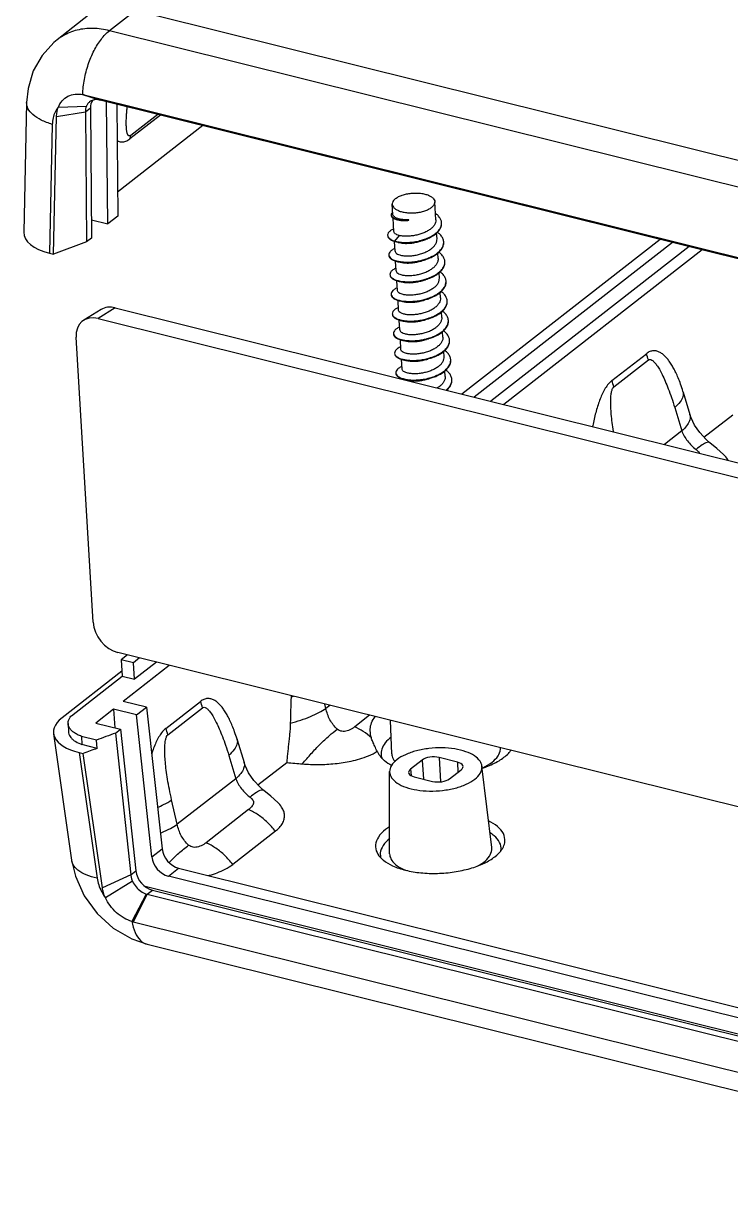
# Model space of a CAD drawing. Header units: millimetres. Extents: x 3537 to 3861, y 1181 to 1410.
# Drawn here: x 3668.96 to 3691.86, y 1181.3 to 1219.46 of the extents above; entities that cross this region are included whole.
import ezdxf

# ---------------------------------------------------------------- set-up
doc = ezdxf.new("R2010")
doc.units = ezdxf.units.MM
for name, color, linetype in [('02___PRT_ALL_AXES', 7, 'Continuous'), ('06___PRT_ALL_SURFS', 7, 'Continuous'), ('3_ALL_AXES', 7, 'Continuous')]:
    doc.layers.add(name, color=color, linetype=linetype)

# ---------------------------------------------------------------- blocks, each defined once
blk = doc.blocks.new('A$C490E14D8')
at = {"color": 7, "linetype": 'Continuous'}
for p, q in [((6.731, 64.978), (4.632, 63.341)), ((3.499, 64.172), (1.806, 62.851)), ((6.953, 64.212), (60.94, 50.782)), ((60.445, 49.457), (4.632, 63.341)), ((3.181, 59.894), (4.067, 59.605)), ((3.254, 59.878), (58.92, 46.03)), ((3.254, 59.878), (4.119, 59.593)), ((0.154, 59.456), (0, 52.456)), ((1.868, 59.21), (3.383, 59.268)), ((3.327, 58.965), (3.602, 59.179)), ((3.602, 59.179), (3.662, 52.142)), ((59.326, 45.86), (4.119, 59.593)), ((4.541, 52.914), (4.471, 59.506)), ((5.028, 59.367), (5.077, 53.331)), ((1.607, 51.277), (1.77, 58.701)), ((1.77, 58.701), (3.327, 58.965)), ((3.327, 58.965), (3.395, 51.933)), ((7.379, 58.782), (5.736, 57.502)), ((1.541, 58.279), (1.389, 51.331)), ((9.667, 58.213), (5.066, 54.625)), ((3.654, 53.135), (4.541, 52.914)), ((5.077, 53.331), (4.541, 52.914)), ((20.804, 53.104), (20.803, 53.131)), ((20.279, 52.281), (20.031, 51.981)), ((3.395, 51.933), (1.607, 51.277)), ((3.662, 52.142), (3.395, 51.933)), ((20.031, 51.981), (20.032, 51.955)), ((20.032, 51.955), (20.207, 51.913)), ((34.374, 52.067), (23.664, 43.716)), ((35.03, 51.903), (24.321, 43.553)), ((35.938, 51.678), (25.228, 43.327)), ((1.389, 51.331), (1.607, 51.277)), ((36.635, 51.504), (25.925, 43.154)), ((4.943, 48.373), (4.012, 47.797)), ((4.943, 48.373), (62.725, 33.999)), ((4.173, 48.281), (3.242, 47.705)), ((4.012, 47.797), (61.935, 33.388)), ((3.743, 31.398), (2.828, 46.787)), ((31.759, 44.446), (33.624, 45.9)), ((35.614, 43.824), (35.602, 43.862)), ((35.981, 42.607), (35.981, 42.607)), ((36.733, 41.389), (38.287, 42.6)), ((37.046, 41.092), (37.046, 41.092)), ((63.009, 15.35), (5.085, 29.759)), ((5.599, 29.631), (5.269, 29.373)), ((5.925, 29.21), (5.269, 29.373)), ((5.269, 29.373), (5.309, 28.487)), ((6.255, 29.468), (5.925, 29.21)), ((7.86, 29.069), (5.366, 27.124)), ((5.98, 28.32), (5.925, 29.21)), ((7.162, 29.242), (5.98, 28.32)), ((2.572, 26.353), (5.309, 28.487)), ((5.309, 28.487), (5.98, 28.32)), ((6.632, 26.809), (5.366, 27.124)), ((6.097, 26.392), (6.632, 26.809)), ((6.632, 26.809), (7.472, 19.162)), ((7.675, 25.668), (9.54, 27.122)), ((4.85, 26.702), (3.887, 25.951)), ((6.097, 26.392), (4.85, 26.702)), ((4.85, 26.702), (4.91, 25.696)), ((6.917, 18.729), (6.097, 26.392)), ((19.875, 24.296), (19.803, 26.098)), ((2.395, 25.926), (2.417, 25.483)), ((3.887, 25.951), (5.218, 25.62)), ((4.951, 25.411), (5.218, 25.62)), ((5.218, 25.62), (6.054, 17.97)), ((1.611, 25.379), (2.587, 18.548)), ((3.93, 25.035), (3.12, 25.236)), ((3.12, 25.236), (3.144, 24.792)), ((3.969, 24.587), (3.93, 25.035)), ((4.951, 25.411), (5.778, 17.755)), ((11.53, 25.046), (11.519, 25.084)), ((2.993, 24.362), (3.211, 24.308)), ((3.969, 24.587), (3.144, 24.792)), ((4.246, 17.064), (3.211, 24.308)), ((19.095, 24.429), (19.181, 24.259)), ((11.897, 23.829), (11.897, 23.829)), ((12.649, 22.611), (14.203, 23.822)), ((21.513, 23.955), (20.887, 23.466)), ((21.513, 23.955), (21.58, 22.928)), ((23.417, 23.847), (22.429, 24.093)), ((22.429, 24.093), (22.514, 22.783)), ((23.417, 23.847), (23.435, 23.285)), ((25.271, 19.226), (24.747, 23.628)), ((19.759, 18.898), (19.757, 23.332)), ((20.887, 23.466), (20.917, 23.119)), ((21.091, 23.049), (22.079, 22.804)), ((22.994, 22.942), (23.621, 23.43)), ((12.962, 22.314), (12.962, 22.314)), ((13.587, 20.115), (11.287, 18.321)), ((6.917, 18.729), (7.472, 19.162)), ((5.778, 17.755), (6.054, 17.97)), ((7.808, 17.681), (8.365, 18.116)), ((8.365, 18.116), (62.854, 4.561)), ((5.778, 17.755), (4.246, 17.064)), ((5.876, 17.409), (4.407, 16.524)), ((62.879, 3.982), (7.808, 17.681)), ((6.618, 16.722), (5.837, 15.244)), ((6.67, 16.708), (5.91, 15.224)), ((62.916, 3.1), (6.556, 17.121)), ((6.67, 16.708), (6.947, 16.923)), ((6.67, 16.708), (62.27, 2.876)), ((6.947, 16.923), (62.546, 3.092)), ((5.91, 15.224), (61.576, 1.376)), ((6.67, 14.007), (62.482, 0.123))]:
    blk.add_line(p, q, dxfattribs=at)
for points in [[(1.807, 62.853), (1.619, 62.696), (0.987, 62.001), (0.516, 61.167), (0.233, 60.226), (0.154, 59.456)], [(2.587, 18.547), (2.786, 17.693), (3.262, 16.632), (3.959, 15.674), (4.833, 14.88), (5.832, 14.297), (6.669, 14.007)]]:
    blk.add_lwpolyline(points, dxfattribs=at)
for centre, radius, start, end in [((2.907, 58.483), 1.437, 76.03029, 79.02023), ((3.952, 59.027), 0.617, 153.06832, 157.03144), ((3.908, 58.745), 0.874, 76.02604, 79.54067), ((3.63, 58.089), 2.187, 344.41689, 349.32047), ((20.151, 53.55), 0.367, 231.2094, 235.6834), ((20.453, 54.34), 1.218, 257.01467, 258.26555), ((20.463, 54.388), 1.268, 258.26335, 259.13761), ((22.096, 52.943), 0.467, 0.28433, 3.4603), ((20.419, 53.231), 1.333, 252.6433, 253.13127), ((20.422, 53.272), 1.349, 253.12997, 253.44107), ((20.551, 53.856), 1.947, 259.99582, 261.07772), ((20.665, 54.889), 2.978, 284.68827, 287.12386), ((22.168, 51.909), 0.511, 0.45281, 3.42303), ((20.725, 53.923), 3.075, 284.47455, 286.89541), ((20.632, 52.886), 2.04, 260.007, 263.1063), ((20.663, 53.127), 2.283, 263.06047, 263.99788), ((22.25, 50.848), 0.492, 359.03724, 3.51737), ((19.963, 50.182), 0.185, 183.87849, 191.78535), ((20.702, 51.865), 2.081, 259.98426, 264.16009), ((20.792, 52.848), 3.061, 284.45614, 286.94383), ((20.814, 52.775), 2.985, 286.95213, 287.48991), ((22.314, 49.789), 0.491, 0.32721, 3.36318), ((20.739, 50.647), 1.922, 259.54723, 259.91264), ((20.767, 50.817), 2.094, 259.96963, 264.11177), ((20.857, 51.782), 3.055, 284.43437, 286.93011), ((22.359, 48.727), 0.509, 0.34741, 3.30844), ((20.894, 50.819), 3.157, 284.49184, 284.61051), ((20.918, 50.728), 3.062, 284.5992, 286.90896), ((20.832, 49.767), 2.105, 260.06428, 264.08399), ((22.421, 47.665), 0.51, 0.45783, 3.43203), ((20.885, 48.646), 2.045, 260.00619, 263.21759), ((20.916, 48.889), 2.29, 263.16826, 263.99693), ((20.971, 49.703), 3.1, 284.48011, 286.07714), ((20.991, 49.635), 3.03, 286.07826, 286.90166), ((22.504, 46.604), 0.491, 359.36287, 3.51511), ((20.214, 45.938), 0.184, 183.81904, 191.77879), ((30.313, 44.644), 3.542, 14.96901, 20.7939), ((20.955, 47.621), 2.081, 259.98167, 264.15787), ((21.045, 48.603), 3.06, 284.45466, 286.94345), ((21.067, 48.527), 2.981, 286.95172, 287.58598), ((22.565, 45.544), 0.492, 0.32187, 3.35148), ((21.109, 47.538), 3.055, 284.43326, 286.92882), ((20.993, 46.41), 1.929, 259.66773, 259.91426), ((21.02, 46.575), 2.096, 259.97064, 264.10831), ((22.193, 43.032), 1.137, 49.98735, 54.25746), ((22.611, 44.483), 0.51, 0.35412, 3.31294), ((28.452, 43.19), 3.536, 14.95706, 20.79257), ((70.578, 24.903), 56.193, 177.49342, 178.93962), ((31.671, 26.597), 17.249, 177.22957, 177.46291), ((11.754, 36.107), 9.149, 287.06776, 287.85811), ((6.23, 25.866), 3.542, 14.96901, 20.7939), ((4.368, 24.412), 3.536, 14.95706, 20.79257), ((121.809, -293.073), 339.246, 110.14903, 110.33285), ((119.112, -288.824), 333.893, 110.17263, 110.3112), ((20.529, 25.194), 1.646, 225.40494, 228.94911), ((20.592, 25.265), 1.741, 228.93012, 230.23533), ((23.26, 26.788), 3.589, 294.69747, 295.06596), ((22.988, 28.791), 5.568, 288.7688, 290.95107), ((23.274, 26.759), 3.556, 295.06607, 295.36652), ((22.925, 28.973), 5.76, 288.60263, 288.77992), ((25.099, 19.172), 0.679, 351.64251, 355.19183), ((20.557, 19.954), 1.808, 229.90969, 231.1455), ((23.071, 22.148), 4.167, 295.36606, 295.70705), ((6.894, 17.606), 0.926, 252.62361, 256.00068), ((6.358, 17.023), 1.854, 253.66417, 256.01604)]:
    blk.add_arc(centre, radius, start, end, dxfattribs=at)
for centre, major_axis, ratio, start_param, end_param in [((4.447, 58.923), (-0.613, 0.79), 0.735268, 0.251449, 0.766868), ((3.004, 52.583), (3.003, 0.18), 0.462882, 3.103357, 4.117006), ((5.026, 47.044), (-0.925, 1.186), 0.732455, -0.751876, -0.07967), ((4.094, 46.468), (-0.925, 1.186), 0.732455, -0.751876, 0.816181), ((5.009, 31.086), (-0.922, 1.183), 0.73647, 0.819514, 2.387571), ((22.074, 23.815), (0.663, 0.039), 0.46419, 0.977817, 2.548308), ((23.061, 23.57), (0.664, 0.04), 0.463928, 5.690029, 7.26052), ((21.447, 23.327), (0.664, 0.04), 0.463928, 2.548436, 4.118928), ((22.434, 23.081), (0.663, 0.039), 0.46419, -2.163776, -0.593284), ((8.311, 18.999), (-0.617, 0.787), 0.733242, 0.868149, 2.386585), ((7.756, 18.566), (-0.613, 0.79), 0.735268, 0.871588, 2.390024), ((6.893, 17.807), (-0.616, 0.787), 0.733649, 0.868832, 2.387268)]:
    blk.add_ellipse(centre, major_axis=major_axis, ratio=ratio, start_param=start_param, end_param=end_param, dxfattribs=at)
for points, start_tangent, end_tangent in [([(4.632, 63.341), (3.73, 63.462), (2.88, 63.369), (2.121, 63.064), (1.807, 62.852)], (-0.970448, 0.24131), (-0.788955, -0.614451)), ([(3.181, 59.894), (3.274, 60.708), (3.487, 61.52), (3.801, 62.267), (4.194, 62.89), (4.632, 63.341)], (0.039233, 0.99923), (0.788621, 0.61488)), ([(1.868, 59.21), (2.075, 59.552), (2.388, 59.796), (2.772, 59.912), (3.181, 59.894)], (0.367377, 0.930072), (0.981747, -0.190194)), ([(1.541, 58.279), (0.942, 58.516), (0.494, 58.812), (0.225, 59.147), (0.154, 59.456)], (-0.95664, 0.291272), (0.013626, 0.999907)), ([(1.868, 59.21), (1.694, 58.944), (1.584, 58.628), (1.541, 58.279)], (-0.648757, -0.760996), (-0.022112, -0.999756)), ([(1.77, 58.701), (1.797, 58.957), (1.868, 59.21)], (0.021927, 0.99976), (0.367377, 0.930072)), ([(3.383, 59.268), (3.341, 59.127), (3.327, 58.965)], (-0.390289, -0.920693), (0.009638, -0.999954)), ([(3.557, 59.498), (3.492, 59.438), (3.401, 59.307)], (-0.788809, -0.614638), (-0.453004, -0.891508)), ([(3.846, 59.613), (3.649, 59.556), (3.557, 59.498)], (-0.993126, -0.117052), (-0.788809, -0.614638)), ([(4.067, 59.605), (3.846, 59.613)], (-0.983477, 0.181031), (-0.993126, -0.117052)), ([(5.043, 57.403), (5.103, 57.375), (5.204, 57.343), (5.305, 57.332), (5.407, 57.341), (5.515, 57.372), (5.625, 57.426), (5.736, 57.502)], (0.880386, -0.474258), (0.788619, 0.614883)), ([(19.925, 53.548), (19.89, 53.511), (19.847, 53.425), (19.845, 53.391)], (-0.739662, -0.672979), (0.06688, -0.997761)), ([(22.563, 52.971), (22.529, 53.123), (22.439, 53.278), (22.298, 53.42), (22.24, 53.463)], (-0.060301, 0.99818), (-0.818003, 0.575214)), ([(19.845, 53.391), (19.857, 53.342)], (0.06688, -0.997761), (0.397248, -0.917711)), ([(19.846, 53.365), (19.858, 53.315), (19.92, 53.239), (19.945, 53.22)], (0.066882, -0.997761), (0.825532, -0.564355)), ([(19.857, 53.342), (19.919, 53.265), (19.921, 53.264)], (0.397248, -0.917711), (0.779012, -0.627009)), ([(20.803, 53.131), (20.578, 53.13), (20.374, 53.151), (20.2, 53.193), (20.066, 53.252), (19.977, 53.323), (19.937, 53.404), (19.936, 53.42)], (-0.998557, -0.053708), (-0.04726, 0.998883)), ([(19.944, 53.247), (20.028, 53.201), (20.179, 53.153)], (0.825532, -0.564355), (0.974409, -0.224781)), ([(19.945, 53.22), (20.03, 53.175), (20.181, 53.127), (20.201, 53.122)], (0.825532, -0.564355), (0.978153, -0.207887)), ([(20.201, 53.122), (20.366, 53.097), (20.577, 53.089), (20.804, 53.104)], (0.978153, -0.207887), (0.993635, 0.112649)), ([(20.224, 53.144), (20.365, 53.124), (20.576, 53.116), (20.803, 53.131)], (0.982074, -0.188494), (0.993635, 0.112649)), ([(21.542, 52.043), (21.65, 52.079), (21.911, 52.187), (22.138, 52.317), (22.323, 52.464), (22.459, 52.623), (22.54, 52.79), (22.564, 52.946)], (0.955613, 0.294625), (-0.00504, 0.999987)), ([(21.549, 52.019), (21.652, 52.053), (21.912, 52.161), (22.139, 52.291), (22.325, 52.438), (22.46, 52.597), (22.541, 52.764), (22.565, 52.932), (22.564, 52.945)], (0.955001, 0.296602), (-0.060301, 0.99818)), ([(22.257, 53.131), (22.257, 53.122), (22.24, 52.989), (22.182, 52.859), (22.084, 52.733)], (0.060102, -0.998192), (-0.692757, -0.721171)), ([(19.981, 52.641), (19.848, 52.57), (19.723, 52.467), (19.659, 52.358), (19.652, 52.292)], (-0.912384, -0.409335), (0.053537, -0.998566)), ([(19.652, 52.292), (19.66, 52.248)], (0.053537, -0.998566), (0.280766, -0.959776)), ([(19.654, 52.266), (19.661, 52.222), (19.726, 52.119), (19.851, 52.028), (20.021, 51.958)], (0.053537, -0.998566), (0.954458, -0.298346)), ([(19.66, 52.248), (19.724, 52.145), (19.85, 52.055), (20.031, 51.981)], (0.280766, -0.959776), (0.956964, -0.290207)), ([(20.279, 52.281), (20.153, 52.323), (20.061, 52.377), (20.006, 52.439), (19.991, 52.492)], (-0.969607, 0.244666), (-0.070289, 0.997527)), ([(22.084, 52.733), (21.94, 52.61), (21.762, 52.499), (21.558, 52.406), (21.335, 52.332), (21.103, 52.279), (20.873, 52.248), (20.651, 52.239), (20.451, 52.251), (20.279, 52.281)], (-0.692757, -0.721171), (-0.969607, 0.244666)), ([(22.678, 51.94), (22.663, 52.034), (22.587, 52.206), (22.45, 52.365), (22.338, 52.454)], (-0.059691, 0.998217), (-0.819653, 0.572861)), ([(20.045, 51.58), (20.042, 51.579), (19.874, 51.484), (19.764, 51.378), (19.717, 51.268), (19.715, 51.231)], (-0.912513, -0.409047), (0.068349, -0.997661)), ([(20.038, 51.979), (20.213, 51.939)], (0.958526, -0.285006), (0.984774, -0.17384)), ([(20.054, 51.43), (20.055, 51.418), (20.093, 51.345), (20.179, 51.28), (20.31, 51.229), (20.48, 51.194), (20.68, 51.179), (20.903, 51.186), (21.138, 51.216), (21.376, 51.27), (21.605, 51.346), (21.816, 51.443), (21.999, 51.558), (22.146, 51.688)], (0.043804, -0.99904), (0.682272, 0.731099)), ([(20.207, 51.913), (20.251, 51.906), (20.505, 51.881), (20.784, 51.883), (21.076, 51.912), (21.369, 51.969), (21.549, 52.019)], (0.984071, -0.177777), (0.955001, 0.296602)), ([(20.249, 51.932), (20.503, 51.908), (20.782, 51.909), (21.074, 51.938), (21.368, 51.995), (21.42, 52.009)], (0.987881, -0.155214), (0.96727, 0.253748)), ([(20.358, 51.885), (20.474, 51.867), (20.674, 51.857), (20.895, 51.868), (21.125, 51.901), (21.357, 51.958), (21.429, 51.98)], (0.980846, -0.194784), (0.949588, 0.3135)), ([(21.619, 50.981), (21.861, 51.066), (22.121, 51.191), (22.341, 51.338), (22.511, 51.501), (22.625, 51.676), (22.676, 51.855), (22.679, 51.913)], (0.956793, 0.29077), (-0.007882, 0.999969)), ([(21.627, 50.956), (21.863, 51.04), (22.122, 51.165), (22.342, 51.311), (22.513, 51.474), (22.626, 51.649), (22.678, 51.829), (22.68, 51.913)], (0.956086, 0.293086), (-0.059691, 0.998217)), ([(22.146, 51.688), (22.25, 51.828), (22.308, 51.975), (22.318, 52.098)], (0.682272, 0.731099), (-0.057961, 0.998319)), ([(19.715, 51.231), (19.733, 51.16)], (0.068349, -0.997661), (0.409059, -0.912508)), ([(19.717, 51.205), (19.735, 51.134), (19.815, 51.033), (19.955, 50.946), (20.149, 50.879), (20.273, 50.852)], (0.068349, -0.997661), (0.984072, -0.17777)), ([(19.733, 51.16), (19.814, 51.06), (19.954, 50.973), (20.148, 50.905), (20.278, 50.877)], (0.409059, -0.912508), (0.984682, -0.174361)), ([(20.273, 50.852), (20.389, 50.834), (20.663, 50.817), (20.961, 50.828), (21.269, 50.869), (21.574, 50.94), (21.627, 50.956)], (0.984072, -0.17777), (0.956086, 0.293086)), ([(20.422, 50.823), (20.514, 50.809), (20.714, 50.795), (20.935, 50.803), (21.171, 50.834), (21.408, 50.888), (21.501, 50.916)], (0.980964, -0.194189), (0.951051, 0.309033)), ([(20.424, 50.857), (20.662, 50.843), (20.959, 50.854), (21.267, 50.896), (21.494, 50.946)], (0.994514, -0.104606), (0.968218, 0.250108)), ([(22.381, 51.037), (22.371, 50.915), (22.313, 50.767), (22.209, 50.627)], (0.058193, -0.998305), (-0.682272, -0.731099)), ([(22.741, 50.879), (22.713, 51.018), (22.621, 51.187), (22.469, 51.342), (22.416, 51.383)], (-0.061148, 0.998129), (-0.810995, 0.585052)), ([(20.107, 50.519), (20.057, 50.495), (19.904, 50.397), (19.809, 50.29), (19.778, 50.179), (19.778, 50.17)], (-0.911901, -0.41041), (0.066307, -0.997799)), ([(20.117, 50.369), (20.118, 50.357), (20.156, 50.284), (20.243, 50.219), (20.373, 50.168), (20.543, 50.133), (20.743, 50.118), (20.966, 50.125), (21.202, 50.155), (21.439, 50.209), (21.668, 50.285), (21.879, 50.382), (22.062, 50.497), (22.209, 50.627)], (0.043804, -0.99904), (0.682272, 0.731099)), ([(21.691, 49.895), (21.712, 49.902), (21.995, 50.008), (22.246, 50.139), (22.454, 50.29), (22.61, 50.457), (22.708, 50.633), (22.744, 50.814), (22.743, 50.852)], (0.956049, 0.293207), (-0.061148, 0.998129)), ([(21.711, 49.929), (21.993, 50.035), (22.244, 50.165), (22.452, 50.317), (22.609, 50.483), (22.707, 50.66), (22.742, 50.84)], (0.953768, 0.300544), (0.017015, 0.999855)), ([(22.804, 49.818), (22.804, 49.825), (22.759, 50.001), (22.651, 50.167), (22.485, 50.317), (22.482, 50.32)], (-0.058787, 0.998271), (-0.809641, 0.586926)), ([(19.78, 50.143), (19.812, 50.046), (19.908, 49.949), (20.063, 49.866), (20.269, 49.804), (20.337, 49.79)], (0.066307, -0.997799), (0.984026, -0.178023)), ([(19.782, 50.145), (19.811, 50.073), (19.907, 49.975), (20.061, 49.893), (20.268, 49.83), (20.34, 49.816)], (0.202968, -0.979185), (0.98454, -0.175159)), ([(20.337, 49.79), (20.519, 49.766), (20.8, 49.755), (21.102, 49.774), (21.41, 49.823), (21.691, 49.895)], (0.984026, -0.178023), (0.956049, 0.293207)), ([(20.485, 49.762), (20.557, 49.75), (20.755, 49.734), (20.978, 49.74), (21.216, 49.77), (21.452, 49.822), (21.564, 49.855)], (0.981037, -0.193821), (0.951041, 0.309066)), ([(20.491, 49.795), (20.517, 49.793), (20.799, 49.782), (21.1, 49.801), (21.409, 49.85), (21.556, 49.884)], (0.994682, -0.102996), (0.968301, 0.249785)), ([(21.747, 48.859), (21.848, 48.892), (22.124, 49.005), (22.365, 49.141), (22.56, 49.297), (22.703, 49.466), (22.785, 49.644), (22.805, 49.792)], (0.956605, 0.291387), (-0.005832, 0.999983)), ([(21.754, 48.834), (21.85, 48.865), (22.125, 48.978), (22.366, 49.114), (22.562, 49.27), (22.704, 49.44), (22.787, 49.618), (22.806, 49.791)], (0.956039, 0.29324), (-0.058787, 0.998271)), ([(22.272, 49.566), (22.377, 49.706), (22.434, 49.853), (22.444, 49.975)], (0.682272, 0.731099), (-0.057961, 0.998319)), ([(20.17, 49.457), (20.076, 49.41), (19.937, 49.309), (19.858, 49.201), (19.841, 49.109)], (-0.912037, -0.410107), (0.048841, -0.998807)), ([(19.841, 49.109), (19.843, 49.091), (19.845, 49.084)], (0.048841, -0.998807), (0.193106, -0.981178)), ([(19.843, 49.082), (19.845, 49.064), (19.894, 48.959), (20.005, 48.865), (20.174, 48.787), (20.392, 48.731), (20.4, 48.729)], (0.048841, -0.998807), (0.98411, -0.177561)), ([(19.845, 49.084), (19.893, 48.986), (20.004, 48.891), (20.172, 48.814), (20.391, 48.757)], (0.193106, -0.981178), (0.983404, -0.181431)), ([(22.272, 49.566), (22.126, 49.437), (21.945, 49.322), (21.738, 49.226), (21.512, 49.15), (21.275, 49.096), (21.038, 49.065), (20.816, 49.057), (20.617, 49.071), (20.444, 49.105), (20.309, 49.157), (20.221, 49.221), (20.182, 49.293), (20.18, 49.308)], (-0.682272, -0.731099), (-0.043285, 0.999063)), ([(22.867, 48.756), (22.862, 48.809), (22.8, 48.983), (22.677, 49.146), (22.545, 49.258)], (-0.057771, 0.99833), (-0.809604, 0.586977)), ([(20.233, 48.396), (20.098, 48.324), (19.974, 48.221), (19.911, 48.111), (19.905, 48.048)], (-0.912408, -0.409283), (0.054452, -0.998516)), ([(22.335, 48.505), (22.187, 48.374), (21.999, 48.256), (21.784, 48.158), (21.555, 48.084), (21.32, 48.031), (21.082, 48.002), (20.858, 47.996), (20.661, 48.012), (20.494, 48.047), (20.366, 48.099), (20.281, 48.163), (20.244, 48.236), (20.243, 48.247)], (-0.682272, -0.731099), (-0.045016, 0.998986)), ([(20.4, 48.729), (20.651, 48.7), (20.939, 48.696), (21.243, 48.723), (21.551, 48.78), (21.754, 48.834)], (0.98411, -0.177561), (0.956039, 0.29324)), ([(20.549, 48.701), (20.64, 48.687), (20.839, 48.673), (21.061, 48.681), (21.298, 48.712), (21.535, 48.766), (21.627, 48.794)], (0.980967, -0.194175), (0.951052, 0.309032)), ([(20.553, 48.734), (20.649, 48.726), (20.937, 48.723), (21.242, 48.749), (21.55, 48.806), (21.618, 48.823)], (0.994621, -0.103583), (0.968387, 0.249454)), ([(21.809, 47.798), (21.984, 47.857), (22.252, 47.976), (22.482, 48.118), (22.665, 48.278), (22.792, 48.45), (22.859, 48.629), (22.868, 48.73)], (0.95671, 0.291043), (-0.00612, 0.999981)), ([(21.817, 47.773), (21.985, 47.83), (22.253, 47.95), (22.484, 48.091), (22.667, 48.251), (22.794, 48.423), (22.861, 48.603), (22.869, 48.73)], (0.956067, 0.293148), (-0.057771, 0.99833)), ([(22.508, 48.914), (22.508, 48.911), (22.493, 48.772), (22.434, 48.636), (22.335, 48.505)], (0.059647, -0.99822), (-0.682272, -0.731099)), ([(19.905, 48.048), (19.913, 48.002)], (0.054452, -0.998516), (0.289159, -0.957281)), ([(19.907, 48.021), (19.914, 47.976), (19.98, 47.873), (20.106, 47.782), (20.288, 47.71), (20.463, 47.668)], (0.054452, -0.998516), (0.984159, -0.177288)), ([(19.913, 48.002), (19.978, 47.899), (20.105, 47.809), (20.287, 47.736), (20.468, 47.694)], (0.289159, -0.957281), (0.984845, -0.173435)), ([(20.463, 47.668), (20.518, 47.659), (20.785, 47.635), (21.078, 47.639), (21.385, 47.673), (21.692, 47.738), (21.817, 47.773)], (0.984159, -0.177288), (0.956067, 0.293148)), ([(20.612, 47.64), (20.684, 47.628), (20.881, 47.612), (21.105, 47.618), (21.342, 47.648), (21.578, 47.7), (21.69, 47.733)], (0.981037, -0.193823), (0.951041, 0.309066)), ([(20.615, 47.673), (20.783, 47.661), (21.077, 47.666), (21.383, 47.7), (21.684, 47.762)], (0.99455, -0.104262), (0.968183, 0.250242)), ([(22.571, 47.853), (22.561, 47.73), (22.503, 47.584), (22.398, 47.444)], (0.057961, -0.998319), (-0.682272, -0.731099)), ([(22.931, 47.695), (22.915, 47.793), (22.838, 47.965), (22.7, 48.123), (22.605, 48.199)], (-0.059842, 0.998208), (-0.811146, 0.584843)), ([(20.297, 47.336), (20.291, 47.333), (20.124, 47.238), (20.015, 47.132), (19.969, 47.022), (19.968, 46.987)], (-0.912451, -0.409186), (0.068961, -0.997619)), ([(20.306, 47.186), (20.308, 47.173), (20.346, 47.1), (20.432, 47.036), (20.563, 46.985), (20.732, 46.95), (20.933, 46.935), (21.156, 46.942), (21.391, 46.972), (21.628, 47.025), (21.858, 47.101), (22.068, 47.199), (22.251, 47.314), (22.398, 47.444)], (0.043804, -0.99904), (0.682272, 0.731099)), ([(21.871, 46.736), (22.118, 46.824), (22.377, 46.949), (22.596, 47.096), (22.766, 47.259), (22.878, 47.434), (22.929, 47.614), (22.931, 47.669)], (0.956796, 0.290758), (-0.007964, 0.999968)), ([(21.88, 46.712), (22.119, 46.797), (22.379, 46.922), (22.598, 47.069), (22.768, 47.233), (22.88, 47.408), (22.93, 47.587), (22.932, 47.669)], (0.956086, 0.293087), (-0.059842, 0.998208)), ([(22.994, 46.634), (22.965, 46.776), (22.871, 46.945), (22.719, 47.1), (22.668, 47.138)], (-0.061131, 0.99813), (-0.810941, 0.585128)), ([(19.968, 46.987), (19.987, 46.914)], (0.068961, -0.997619), (0.416736, -0.909028)), ([(19.97, 46.96), (19.988, 46.888), (20.069, 46.787), (20.211, 46.701), (20.405, 46.633), (20.526, 46.607)], (0.068961, -0.997619), (0.984066, -0.177802)), ([(19.987, 46.914), (20.068, 46.814), (20.209, 46.727), (20.404, 46.66), (20.531, 46.633)], (0.416736, -0.909028), (0.98467, -0.174426)), ([(20.526, 46.607), (20.646, 46.589), (20.92, 46.572), (21.218, 46.584), (21.526, 46.626), (21.831, 46.697), (21.88, 46.712)], (0.984066, -0.177802), (0.956086, 0.293087)), ([(20.675, 46.579), (20.765, 46.565), (20.964, 46.551), (21.186, 46.558), (21.424, 46.59), (21.661, 46.644), (21.753, 46.672)], (0.980969, -0.194164), (0.951052, 0.309032)), ([(20.677, 46.612), (20.919, 46.599), (21.217, 46.61), (21.525, 46.652), (21.746, 46.701)], (0.994513, -0.104613), (0.968222, 0.250091)), ([(21.943, 45.651), (21.97, 45.659), (22.252, 45.766), (22.502, 45.897), (22.709, 46.048), (22.865, 46.215), (22.962, 46.392), (22.996, 46.572), (22.995, 46.608)], (0.956046, 0.293215), (-0.061131, 0.99813)), ([(21.968, 45.686), (22.25, 45.792), (22.5, 45.923), (22.708, 46.075), (22.863, 46.242), (22.96, 46.418), (22.995, 46.599)], (0.953262, 0.302146), (0.011307, 0.999936)), ([(22.634, 46.792), (22.624, 46.669), (22.566, 46.523), (22.461, 46.383)], (0.057961, -0.998319), (-0.682272, -0.731099)), ([(20.359, 46.274), (20.307, 46.249), (20.154, 46.151), (20.061, 46.043), (20.03, 45.933), (20.031, 45.926)], (-0.911891, -0.410433), (0.06525, -0.997869)), ([(20.032, 45.899), (20.066, 45.8), (20.163, 45.703), (20.318, 45.621), (20.526, 45.559), (20.589, 45.546)], (0.06525, -0.997869), (0.984027, -0.178017)), ([(20.034, 45.9), (20.064, 45.827), (20.161, 45.729), (20.317, 45.647), (20.524, 45.585), (20.593, 45.572)], (0.202827, -0.979215), (0.984535, -0.175185)), ([(22.461, 46.383), (22.314, 46.252), (22.127, 46.135), (21.912, 46.037), (21.683, 45.962), (21.448, 45.91), (21.212, 45.88), (20.988, 45.874), (20.79, 45.889), (20.622, 45.925), (20.493, 45.976), (20.408, 46.04), (20.371, 46.113), (20.37, 46.125)], (-0.682272, -0.731099), (-0.04433, 0.999017)), ([(23.057, 45.573), (23.056, 45.583), (23.01, 45.759), (22.901, 45.925), (22.734, 46.075)], (-0.058581, 0.998283), (-0.809563, 0.587033)), ([(35.602, 43.862), (35.472, 44.257), (35.345, 44.591), (35.219, 44.875), (35.093, 45.122), (34.964, 45.341), (34.828, 45.537), (34.682, 45.711), (34.527, 45.857), (34.364, 45.967), (34.191, 46.036), (34.008, 46.056), (33.817, 46.014), (33.624, 45.9)], (-0.290267, 0.956946), (-0.790107, -0.612969)), ([(20.422, 45.213), (20.326, 45.164), (20.188, 45.063), (20.11, 44.954), (20.094, 44.864)], (-0.91204, -0.410101), (0.048456, -0.998825)), ([(22.524, 45.321), (22.379, 45.193), (22.197, 45.078), (21.99, 44.982), (21.764, 44.906), (21.527, 44.851), (21.289, 44.82), (21.067, 44.812), (20.868, 44.826), (20.695, 44.861), (20.56, 44.913), (20.473, 44.977), (20.434, 45.049), (20.433, 45.064)], (-0.682272, -0.731099), (-0.043492, 0.999054)), ([(20.589, 45.546), (20.776, 45.521), (21.058, 45.511), (21.359, 45.531), (21.668, 45.58), (21.943, 45.651)], (0.984027, -0.178017), (0.956046, 0.293215)), ([(20.738, 45.518), (20.813, 45.506), (21.011, 45.49), (21.234, 45.496), (21.471, 45.526), (21.706, 45.578), (21.816, 45.611)], (0.981029, -0.19386), (0.951042, 0.309063)), ([(20.743, 45.551), (20.774, 45.548), (21.056, 45.538), (21.358, 45.557), (21.666, 45.607), (21.809, 45.64)], (0.99468, -0.103017), (0.968307, 0.249762)), ([(21.999, 44.615), (22.105, 44.649), (22.38, 44.762), (22.621, 44.899), (22.816, 45.055), (22.957, 45.225), (23.038, 45.403), (23.058, 45.547)], (0.956611, 0.291368), (-0.005735, 0.999984)), ([(22.006, 44.59), (22.107, 44.623), (22.382, 44.736), (22.622, 44.872), (22.817, 45.028), (22.958, 45.198), (23.04, 45.376), (23.058, 45.547)], (0.95604, 0.293236), (-0.058581, 0.998283)), ([(22.524, 45.321), (22.627, 45.458), (22.685, 45.602), (22.697, 45.731)], (0.682272, 0.731099), (-0.058467, 0.998289)), ([(20.094, 44.864), (20.096, 44.845), (20.097, 44.839)], (0.048456, -0.998825), (0.192293, -0.981337)), ([(20.096, 44.838), (20.098, 44.818), (20.148, 44.713), (20.26, 44.619), (20.43, 44.542), (20.649, 44.486), (20.652, 44.485)], (0.048456, -0.998825), (0.98412, -0.177506)), ([(20.097, 44.839), (20.146, 44.74), (20.259, 44.646), (20.428, 44.568), (20.647, 44.512)], (0.192293, -0.981337), (0.983784, -0.179359)), ([(20.652, 44.485), (20.908, 44.455), (21.196, 44.452), (21.501, 44.479), (21.809, 44.536), (22.006, 44.59)], (0.98412, -0.177506), (0.95604, 0.293236)), ([(20.801, 44.457), (20.891, 44.442), (21.09, 44.429), (21.312, 44.436), (21.55, 44.467), (21.787, 44.522), (21.879, 44.55)], (0.980971, -0.194152), (0.951052, 0.309032)), ([(20.805, 44.49), (20.906, 44.481), (21.194, 44.479), (21.499, 44.506), (21.807, 44.563), (21.871, 44.579)], (0.994616, -0.103629), (0.968391, 0.249437)), ([(22.76, 44.67), (22.751, 44.551), (22.693, 44.401), (22.588, 44.26)], (0.058305, -0.998299), (-0.682272, -0.731099)), ([(23.12, 44.512), (23.114, 44.567), (23.051, 44.741), (22.927, 44.904), (22.797, 45.014)], (-0.057845, 0.998326), (-0.809762, 0.586758)), ([(22.317, 44.049), (22.441, 44.13), (22.588, 44.26)], (0.860488, 0.509471), (0.682272, 0.731099)), ([(22.804, 43.927), (22.92, 44.036), (23.046, 44.208), (23.112, 44.388), (23.121, 44.486)], (0.771659, 0.636036), (-0.006232, 0.999981)), ([(22.829, 43.921), (22.921, 44.009), (23.048, 44.182), (23.114, 44.361), (23.122, 44.486)], (0.756593, 0.653886), (-0.057845, 0.998326)), ([(31.759, 44.446), (31.576, 44.268), (31.408, 44.032), (31.259, 43.757), (31.128, 43.457), (31.014, 43.138), (30.913, 42.8), (30.825, 42.451), (30.748, 42.094), (30.723, 41.96)], (-0.787108, -0.616815), (-0.18141, -0.983408)), ([(35.599, 43.596), (35.448, 43.3), (35.157, 42.988)], (-0.255437, -0.966826), (-0.750204, -0.661207)), ([(35.602, 43.862), (35.599, 43.596)], (0.277446, -0.960741), (-0.255437, -0.966826)), ([(35.981, 42.607), (35.998, 42.515), (35.957, 42.271), (35.801, 42.005), (35.537, 41.728)], (0.290019, -0.957021), (-0.750204, -0.661207)), ([(37.046, 41.092), (36.901, 41.105), (36.647, 40.983), (36.306, 40.727)], (-0.805034, 0.593229), (-0.766297, -0.642487)), ([(38.045, 40.143), (38.011, 40.199), (37.81, 40.439), (37.799, 40.449)], (-0.501376, 0.865229), (-0.720712, 0.693235)), ([(11.519, 25.084), (11.388, 25.479), (11.261, 25.812), (11.135, 26.097), (11.009, 26.344), (10.88, 26.563), (10.744, 26.759), (10.598, 26.933), (10.443, 27.079), (10.28, 27.189), (10.107, 27.258), (9.924, 27.278), (9.733, 27.235), (9.54, 27.122)], (-0.290267, 0.956946), (-0.790107, -0.612969)), ([(14.395, 25.943), (14.961, 26.113), (15.485, 26.309), (15.944, 26.522), (16.321, 26.746)], (0.966506, 0.256643), (0.826012, 0.563652)), ([(2.395, 25.926), (2.404, 26.043), (2.463, 26.2), (2.572, 26.353)], (-0.048135, 0.998841), (0.665775, 0.746153)), ([(18.772, 25.164), (18.712, 25.531), (18.755, 25.882), (18.922, 26.221), (18.988, 26.306)], (-0.269005, 0.963139), (0.642467, 0.766314)), ([(3.12, 25.236), (2.886, 25.337), (2.693, 25.456), (2.545, 25.589), (2.446, 25.734), (2.399, 25.887), (2.395, 25.926)], (-0.939839, 0.341619), (-0.048135, 0.998841)), ([(2.417, 25.483), (2.425, 25.418), (2.468, 25.291), (2.547, 25.17), (2.66, 25.056), (2.806, 24.952), (3.144, 24.792)], (0.049599, -0.998769), (0.939879, -0.341508)), ([(7.675, 25.668), (7.492, 25.49), (7.324, 25.254), (7.175, 24.979), (7.044, 24.679), (6.93, 24.359), (6.908, 24.29)], (-0.787108, -0.616815), (-0.300221, -0.95387)), ([(14.395, 25.943), (14.379, 25.615), (14.353, 25.3), (14.321, 24.996), (14.288, 24.699), (14.255, 24.406), (14.227, 24.114), (14.203, 23.822)], (-0.019448, -0.999811), (-0.07178, -0.99742)), ([(15.054, 23.748), (15.528, 24.306), (16.019, 24.824), (16.497, 25.272), (16.933, 25.623)], (0.627891, 0.778301), (0.809634, 0.586935)), ([(18.772, 25.164), (18.336, 25.496), (17.873, 25.749)], (-0.75041, 0.660973), (-0.913336, 0.407207)), ([(11.515, 24.818), (11.364, 24.522), (11.073, 24.21)], (-0.255437, -0.966826), (-0.750204, -0.661207)), ([(11.519, 25.084), (11.515, 24.818)], (0.277446, -0.960741), (-0.255437, -0.966826)), ([(19.095, 24.429), (18.954, 24.702), (18.846, 24.947), (18.772, 25.164)], (-0.480232, 0.877141), (-0.269097, 0.963113)), ([(19.845, 25.196), (19.524, 24.882), (19.342, 24.552)], (-0.788621, -0.61488), (-0.315008, -0.949089)), ([(15.054, 23.748), (15.485, 23.724), (15.925, 23.717), (16.37, 23.73), (16.81, 23.763), (17.245, 23.818), (17.688, 23.9), (18.146, 24.019), (18.623, 24.189), (19.095, 24.429)], (0.997045, -0.076819), (0.851074, 0.525045)), ([(19.181, 24.259), (19.373, 24.022)], (0.531347, -0.847154), (0.711818, -0.702364)), ([(19.342, 24.552), (19.302, 24.219)], (-0.315008, -0.949089), (0.099596, -0.995028)), ([(19.302, 24.219), (19.346, 24.03)], (0.099596, -0.995028), (0.339333, -0.940666)), ([(19.875, 24.297), (19.945, 24.027), (20.045, 23.869)], (0.048766, -0.99881), (0.624876, -0.780724)), ([(24.746, 23.628), (24.645, 23.893), (24.346, 24.179), (23.878, 24.406), (23.278, 24.556), (22.595, 24.615), (21.885, 24.58), (21.204, 24.453), (20.608, 24.245), (20.146, 23.973)], (-0.127018, 0.9919), (-0.788621, -0.61488)), ([(25.289, 23.842), (25.612, 24.18), (25.744, 24.538), (25.745, 24.62)], (0.788621, 0.61488), (-0.048214, 0.998837)), ([(25.336, 23.744), (25.666, 23.922), (26.174, 24.319)], (0.901483, 0.432815), (0.694407, 0.719583)), ([(26.174, 24.319), (26.306, 24.472)], (0.694407, 0.719583), (0.6021, 0.798421)), ([(11.897, 23.828), (11.914, 23.737), (11.873, 23.493), (11.717, 23.227), (11.453, 22.95)], (0.290019, -0.957021), (-0.750204, -0.661207)), ([(14.203, 23.822), (14.64, 23.781), (15.054, 23.748)], (0.99445, -0.105206), (0.997048, -0.076776)), ([(19.478, 23.927), (19.87, 23.67)], (0.768637, -0.639685), (0.884379, -0.46677)), ([(20.146, 23.973), (19.855, 23.657), (19.757, 23.332)], (-0.788621, -0.61488), (0.002337, -0.999997)), ([(24.362, 22.924), (24.653, 23.239), (24.75, 23.571), (24.746, 23.628)], (0.788621, 0.61488), (-0.127018, 0.9919)), ([(24.797, 23.545), (25.289, 23.842)], (0.903584, 0.42841), (0.788621, 0.61488)), ([(24.979, 23.591), (25.336, 23.744)], (0.933816, 0.357753), (0.901483, 0.432815)), ([(19.757, 23.332), (19.757, 23.325), (19.862, 23.003), (20.161, 22.717), (20.629, 22.49), (21.229, 22.341), (21.912, 22.282), (22.623, 22.317), (23.304, 22.443), (23.899, 22.651), (24.362, 22.924)], (0.002337, -0.999997), (0.788621, 0.61488)), ([(12.962, 22.314), (12.817, 22.327), (12.563, 22.205), (12.222, 21.949)], (-0.805034, 0.593229), (-0.766297, -0.642487)), ([(7.228, 21.4), (7.555, 21.552), (7.986, 21.804)], (0.918249, 0.396004), (0.826012, 0.563652)), ([(13.587, 20.115), (13.811, 20.321), (13.97, 20.539), (14.06, 20.76), (14.082, 20.977), (14.04, 21.195), (13.927, 21.42), (13.726, 21.661), (13.715, 21.671)], (0.7883, 0.615291), (-0.720712, 0.693235)), ([(13.587, 20.115), (13.16, 20.592), (12.672, 20.988), (12.145, 21.283)], (-0.605709, 0.795686), (-0.913337, 0.407204)), ([(7.379, 20.017), (7.457, 20.049), (7.916, 20.263), (8.293, 20.486)], (0.927612, 0.373546), (0.826012, 0.563652)), ([(25.902, 19.274), (25.983, 19.564), (25.902, 19.983), (25.588, 20.367), (25.101, 20.672)], (0.425006, 0.905191), (-0.903272, 0.429068)), ([(19.54, 20.203), (19.155, 19.8), (18.998, 19.375), (19.079, 18.956), (19.125, 18.872)], (-0.788621, -0.61488), (0.524342, -0.851508)), ([(19.749, 20.35), (19.54, 20.203)], (-0.843794, -0.536667), (-0.788621, -0.61488)), ([(25.776, 19.115), (25.701, 19.507), (25.408, 19.865), (25.188, 20.023)], (0.083571, 0.996502), (-0.850802, 0.525487)), ([(7.85, 18.421), (8.372, 18.927), (8.905, 19.363)], (0.696199, 0.717849), (0.809634, 0.586935)), ([(11.287, 18.321), (10.86, 18.799), (10.372, 19.194), (9.845, 19.489)], (-0.605711, 0.795685), (-0.913336, 0.407207)), ([(19.763, 19.712), (19.404, 19.336), (19.257, 18.939)], (-0.788621, -0.61488), (-0.083571, -0.996502)), ([(24.845, 18.448), (25.149, 18.766), (25.273, 19.102), (25.27, 19.226)], (0.788621, 0.61488), (-0.124068, 0.992274)), ([(25.441, 18.735), (25.826, 19.138)], (0.788621, 0.61488), (0.544102, 0.839019)), ([(25.826, 19.138), (25.902, 19.274)], (0.544102, 0.839019), (0.425006, 0.905191)), ([(3.962, 17.583), (3.367, 17.758), (2.92, 18.015), (2.653, 18.337), (2.589, 18.548)], (-0.981275, 0.192612), (-0.145605, 0.989343)), ([(19.125, 18.872), (19.393, 18.571)], (0.524342, -0.851508), (0.765001, -0.644029)), ([(19.257, 18.939), (19.29, 18.658)], (-0.083571, -0.996502), (0.29581, -0.955247)), ([(19.423, 18.547), (19.917, 18.248), (20.617, 18.009), (21.445, 17.868), (22.344, 17.837), (23.253, 17.917), (24.109, 18.103), (24.856, 18.382)], (0.778713, -0.627381), (0.903584, 0.42841)), ([(19.759, 18.899), (19.825, 18.622), (20.072, 18.319), (20.486, 18.064), (20.671, 17.987)], (0.009778, -0.999952), (0.936991, -0.349354)), ([(24.549, 18.254), (24.845, 18.448)], (0.875261, 0.483652), (0.788621, 0.61488)), ([(24.878, 18.393), (25.441, 18.735)], (0.901019, 0.43378), (0.788621, 0.61488)), ([(9.966, 17.716), (10.029, 17.734), (10.452, 17.873), (10.88, 18.063), (11.287, 18.321)], (0.964963, 0.262386), (0.788942, 0.614468)), ([(3.962, 17.583), (4.047, 17.225), (4.197, 16.867), (4.407, 16.524)], (0.141674, -0.989913), (0.58406, -0.811711)), ([(5.778, 17.755), (5.814, 17.579), (5.876, 17.409)], (0.107485, -0.994207), (0.412942, -0.910757)), ([(5.876, 17.409), (6.062, 17.111), (6.321, 16.871), (6.618, 16.722)], (0.412942, -0.910757), (0.954371, -0.298624)), ([(4.407, 16.524), (4.304, 16.804), (4.246, 17.064)], (-0.411835, 0.911258), (-0.141496, 0.989939)), ([(5.837, 15.244), (5.419, 15.422), (5.009, 15.715), (4.659, 16.097), (4.407, 16.524)], (-0.959663, 0.281153), (-0.411835, 0.911258)), ([(5.837, 15.244), (6.015, 14.642), (6.301, 14.219), (6.669, 14.007)], (0.172645, -0.984984), (0.970142, -0.242538))]:
    blk.add_spline(points, degree=3, dxfattribs=dict(at, start_tangent=start_tangent, end_tangent=end_tangent))
at = {"layer": '02___PRT_ALL_AXES', "color": 7, "linetype": 'Continuous'}
for p, q in [((5.297, 28.756), (2.071, 26.24)), ((2.993, 24.362), (3.962, 17.583))]:
    blk.add_line(p, q, dxfattribs=at)
blk.add_ellipse((4.608, 25.614), major_axis=(3.003, 0.18), ratio=0.462882, start_param=2.548949, end_param=4.117006, dxfattribs=at)
at = {"layer": '06___PRT_ALL_SURFS', "color": 7, "linetype": 'Continuous'}
for p, q in [((7.234, 58.818), (5.779, 57.684)), ((31.868, 44.103), (33.736, 45.559)), ((35.614, 43.823), (35.981, 42.607)), ((35.157, 42.988), (35.537, 41.728)), ((35.537, 41.728), (34.598, 40.996)), ((7.784, 25.325), (9.652, 26.781)), ((16.321, 26.746), (16.267, 26.977)), ((16.533, 26.911), (16.321, 26.746)), ((18.679, 26.377), (17.873, 25.749)), ((11.53, 25.045), (11.897, 23.829)), ((11.073, 24.21), (11.453, 22.95)), ((11.453, 22.95), (8.293, 20.486)), ((8.293, 20.486), (7.986, 21.804)), ((12.145, 21.283), (9.845, 19.489))]:
    blk.add_line(p, q, dxfattribs=at)
for points in [[(37.046, 41.092), (36.85, 41.262), (36.507, 41.635), (36.23, 42.041), (36.039, 42.439), (35.981, 42.607)], [(37.799, 40.449), (37.431, 40.778), (37.046, 41.092)], [(12.962, 22.314), (12.766, 22.484), (12.424, 22.856), (12.146, 23.263), (11.955, 23.661), (11.897, 23.829)], [(13.715, 21.671), (13.347, 22), (12.962, 22.314)]]:
    blk.add_lwpolyline(points, dxfattribs=at)
for points, start_tangent, end_tangent in [([(5.779, 57.684), (5.758, 57.67), (5.738, 57.66), (5.717, 57.654), (5.696, 57.655), (5.675, 57.661), (5.654, 57.675), (5.634, 57.698), (5.616, 57.729), (5.598, 57.771), (5.582, 57.823), (5.568, 57.887), (5.556, 57.965), (5.546, 58.057), (5.54, 58.164), (5.536, 58.285), (5.536, 58.422), (5.54, 58.577), (5.549, 58.754), (5.564, 58.954), (5.585, 59.181), (5.589, 59.227)], (-0.78862, -0.614881), (0.104788, 0.994495)), ([(33.736, 45.559), (33.819, 45.587), (33.924, 45.552), (34.046, 45.449), (34.18, 45.283), (34.325, 45.055), (34.479, 44.767), (34.641, 44.418), (34.809, 44.006), (34.983, 43.53), (35.157, 42.988)], (0.789004, 0.614388), (0.288834, -0.957379)), ([(31.852, 41.679), (31.849, 41.699), (31.778, 42.187), (31.73, 42.625), (31.704, 43.013), (31.698, 43.349), (31.713, 43.631), (31.748, 43.855), (31.801, 44.014), (31.868, 44.103)], (-0.161985, 0.986793), (0.788243, 0.615364)), ([(35.537, 41.728), (35.666, 41.452), (35.843, 41.185), (36.059, 40.94), (36.306, 40.727)], (0.349438, -0.936959), (0.80005, -0.599933)), ([(36.306, 40.727), (36.408, 40.636), (36.468, 40.545), (36.473, 40.531)], (0.800024, -0.599968), (0.337631, -0.941279)), ([(9.652, 26.781), (9.735, 26.809), (9.841, 26.774), (9.962, 26.671), (10.096, 26.505), (10.241, 26.277), (10.395, 25.989), (10.557, 25.64), (10.725, 25.228), (10.899, 24.752), (11.073, 24.21)], (0.789004, 0.614388), (0.288834, -0.957379)), ([(16.933, 25.623), (16.716, 25.859), (16.536, 26.132), (16.403, 26.432), (16.321, 26.746)], (-0.738549, 0.674199), (-0.170237, 0.985403)), ([(17.873, 25.749), (17.747, 25.662), (17.609, 25.589), (17.465, 25.536), (17.321, 25.507), (17.181, 25.508), (17.052, 25.544), (16.933, 25.623)], (-0.788642, -0.614853), (-0.738606, 0.674138)), ([(7.986, 21.804), (7.862, 22.384), (7.765, 22.921), (7.694, 23.409), (7.646, 23.847), (7.62, 24.235), (7.614, 24.571), (7.629, 24.853), (7.664, 25.077), (7.717, 25.236), (7.784, 25.325)], (-0.226647, 0.973977), (0.788243, 0.615364)), ([(11.453, 22.95), (11.582, 22.674), (11.759, 22.407), (11.975, 22.162), (12.222, 21.949)], (0.349438, -0.936959), (0.80005, -0.599933)), ([(12.222, 21.949), (12.324, 21.858), (12.384, 21.767), (12.404, 21.673), (12.386, 21.575), (12.334, 21.476), (12.252, 21.378), (12.145, 21.283)], (0.800024, -0.599968), (-0.788599, -0.614907)), ([(8.905, 19.363), (8.688, 19.599), (8.509, 19.872), (8.375, 20.173), (8.293, 20.486)], (-0.738549, 0.674199), (-0.170237, 0.985403)), ([(9.845, 19.489), (9.719, 19.403), (9.581, 19.33), (9.437, 19.276), (9.293, 19.247), (9.153, 19.248), (9.024, 19.285), (8.905, 19.363)], (-0.788642, -0.614853), (-0.738606, 0.674138))]:
    blk.add_spline(points, degree=3, dxfattribs=dict(at, start_tangent=start_tangent, end_tangent=end_tangent))
at = {"layer": '3_ALL_AXES', "color": 7, "linetype": 'Continuous'}
for p, q in [((22.257, 53.131), (22.199, 54.105)), ((19.935, 53.42), (19.903, 53.968)), ((19.991, 52.492), (19.947, 53.223)), ((22.318, 52.098), (22.299, 52.417)), ((20.054, 51.43), (20.023, 51.954)), ((20.117, 50.369), (20.085, 50.901)), ((22.381, 51.037), (22.364, 51.332)), ((22.444, 49.975), (22.427, 50.271)), ((20.18, 49.308), (20.148, 49.84)), ((22.508, 48.914), (22.49, 49.213)), ((20.243, 48.247), (20.212, 48.778)), ((20.306, 47.186), (20.275, 47.715)), ((22.571, 47.853), (22.553, 48.152)), ((22.634, 46.792), (22.616, 47.087)), ((20.369, 46.125), (20.338, 46.657)), ((22.697, 45.731), (22.679, 46.026)), ((20.433, 45.064), (20.401, 45.596)), ((20.465, 44.512), (20.464, 44.533)), ((22.76, 44.67), (22.742, 44.969))]:
    blk.add_line(p, q, dxfattribs=at)
for points, start_tangent, end_tangent in [([(20.081, 54.277), (19.969, 54.165), (19.91, 54.045), (19.903, 53.968)], (-0.788621, -0.61488), (0.055727, -0.998446)), ([(20.081, 54.277), (20.243, 54.378), (20.444, 54.462), (20.677, 54.524), (20.928, 54.562), (21.185, 54.573), (21.435, 54.558), (21.666, 54.516), (21.867, 54.45), (22.026, 54.364), (22.137, 54.261), (22.193, 54.147), (22.199, 54.105)], (0.788621, 0.61488), (0.055727, -0.998446)), ([(22.199, 54.105), (22.191, 54.027), (22.133, 53.908), (22.02, 53.795)], (0.055727, -0.998446), (-0.788621, -0.61488)), ([(19.903, 53.968), (19.909, 53.926), (19.965, 53.811), (20.076, 53.709), (20.235, 53.622), (20.435, 53.556), (20.667, 53.515), (20.917, 53.499), (21.174, 53.511), (21.425, 53.548), (21.657, 53.611), (21.859, 53.694), (22.02, 53.795)], (0.055727, -0.998446), (0.788621, 0.61488))]:
    blk.add_spline(points, degree=3, dxfattribs=dict(at, start_tangent=start_tangent, end_tangent=end_tangent))

msp = doc.modelspace()

# ---------------------------------------------------------------- block references
at = {"xscale": 0.6, "yscale": 0.6, "zscale": 0.6}
msp.add_blockref('A$C490E14D8', (3668.963, 1181.222), dxfattribs=at)

doc.saveas('drawing.dxf')
